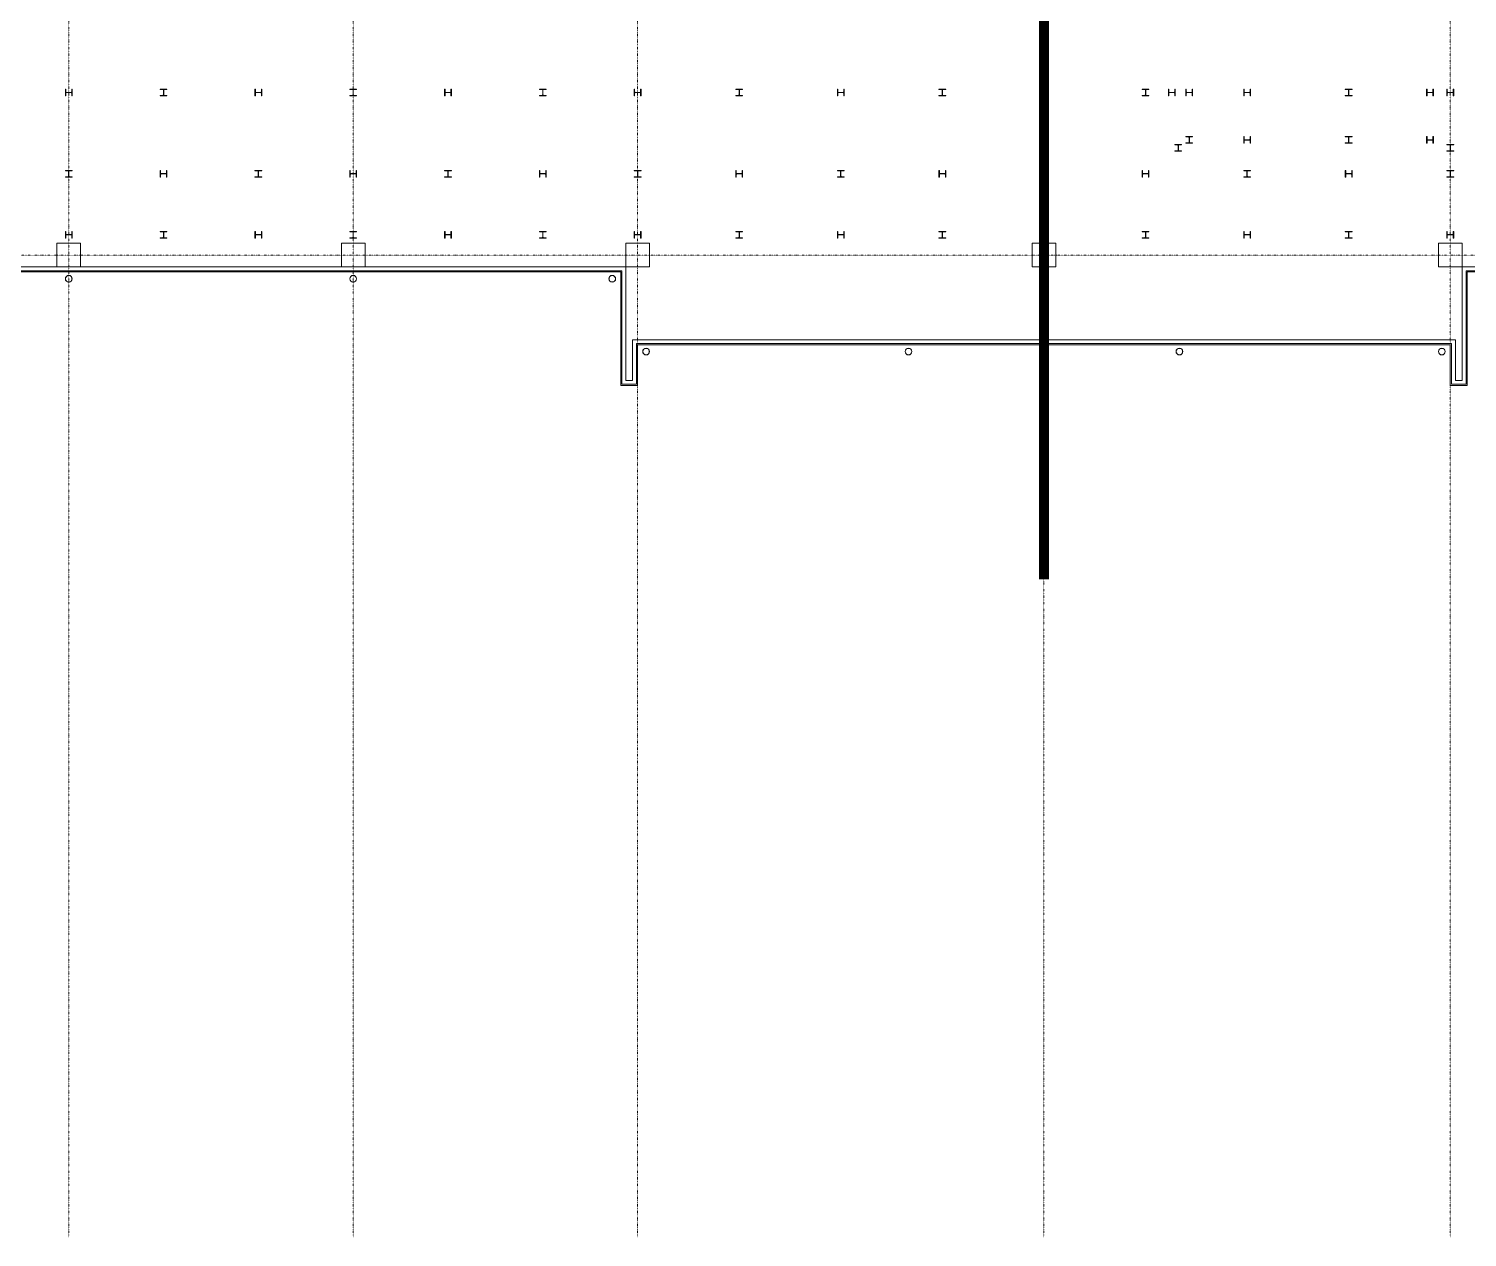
# Model space of a CAD drawing. Extents: x -32000 to 290600, y -111057 to 131250.
# Drawn here: x 109219 to 151700, y -29000 to 6681 of the extents above; entities that cross this region are included whole.
import ezdxf

# ---------------------------------------------------------------- set-up
doc = ezdxf.new("R2010")
doc.units = 0
doc.header["$LTSCALE"] = 5
doc.linetypes.add('DIVIDE', pattern=[1.25, 0.5, -0.25, 0, -0.25, 0, -0.25])
doc.linetypes.add('H12PL2$0$JJP_三點線', pattern=[0.9, 0.3, -0.15, 0, -0.15, 0, -0.15, 0, -0.15])
for name, color, linetype in [('area code', 5, 'Continuous'), ('H12PL2$0$A-OBJE-MEP', 252, 'Continuous'), ('H12PL2$0$A-WALL-EX', 252, 'Continuous'), ('H12PL2$0$S-COL', 252, 'Continuous'), ('H12PL2$0$S-GRID', 252, 'Continuous')]:
    doc.layers.add(name, color=color, linetype=linetype)

# ---------------------------------------------------------------- blocks, each defined once
blk = doc.blocks.new('H12PL2')
at = {"layer": 'H12PL2$0$A-OBJE-MEP', "lineweight": 0, "flags": 128}
for points in [[(110495, -700, 1), (110305, -700, 1)], [(118895, -700, 1), (118705, -700, 1)], [(126545, -700, 1), (126355, -700, 1)], [(127545, -2850, 1), (127355, -2850, 1)], [(135295, -2850, 1), (135105, -2850, 1)], [(143295, -2850, 1), (143105, -2850, 1)], [(151045, -2850, 1), (150855, -2850, 1)]]:
    blk.add_lwpolyline(points, format="xyb", close=True, dxfattribs=at)
at = {"layer": 'H12PL2$0$A-OBJE-MEP', "lineweight": 0}
for centre in [(110400, -700), (118800, -700), (126450, -700), (127450, -2850), (135200, -2850), (143200, -2850), (150950, -2850)]:
    blk.add_circle(centre, 100, dxfattribs=at)
at = {"layer": 'H12PL2$0$A-WALL-EX', "lineweight": 0}
for p, q in [((126700, -465), (77050, -465)), ((126735, -465), (126700, -465)), ((126735, -465), (126700, -465)), ((126735, -500), (126735, -465)), ((126735, -3815), (126735, -500)), ((151700, -465), (151665, -465)), ((151700, -465), (151665, -465)), ((151665, -465), (151665, -500)), ((151665, -500), (151665, -3700)), ((176150, -465), (151700, -465)), ((127165, -2615), (127165, -2650)), ((127165, -2615), (127165, -2650)), ((127200, -2615), (127165, -2615)), ((127165, -2650), (127165, -3815)), ((151200, -2615), (127200, -2615)), ((151235, -2615), (151200, -2615)), ((151235, -2650), (151235, -2615)), ((151235, -2650), (151235, -2615)), ((151235, -3815), (151235, -2650)), ((126735, -3815), (126850, -3815)), ((126735, -3815), (126850, -3815)), ((127050, -3815), (126850, -3815)), ((127050, -3815), (127165, -3815)), ((127050, -3815), (127165, -3815)), ((151235, -3815), (151350, -3815)), ((151235, -3815), (151350, -3815)), ((151665, -3815), (151350, -3815)), ((151665, -3815), (151665, -3700)), ((151665, -3815), (151665, -3700))]:
    blk.add_line(p, q, dxfattribs=at)
at = {"layer": 'H12PL2$0$A-WALL-EX', "lineweight": 0, "flags": 128}
for points in [[(126735, -350), (77050, -350)], [(126850, -350), (126735, -350)], [(126850, -3700), (126850, -350)], [(151550, -350), (151665, -350)], [(151550, -350), (151550, -3700)], [(176150, -350), (151665, -350)], [(77050, -500), (126700, -500)], [(77050, -500), (126700, -500)], [(77050, -500), (126700, -500)], [(77050, -500), (126700, -500)], [(126700, -500), (126700, -3850)], [(151700, -500), (176150, -500)], [(151700, -3815), (151700, -500)], [(127050, -2500), (127050, -2615)], [(151350, -2500), (127050, -2500)], [(151350, -2500), (151350, -2615)], [(127050, -2615), (127050, -3700)], [(151200, -2650), (127200, -2650)], [(151200, -2650), (127200, -2650)], [(151200, -2650), (127200, -2650)], [(127200, -3850), (127200, -2650)], [(127200, -2650), (151200, -2650)], [(151200, -2650), (151200, -3850)], [(151350, -3700), (151350, -2615)], [(127050, -3700), (126850, -3700)], [(151550, -3700), (151350, -3700)], [(151700, -3850), (151700, -3815)], [(126700, -3850), (126735, -3850)], [(126735, -3850), (127165, -3850)], [(127200, -3850), (127165, -3850)], [(151200, -3850), (151235, -3850)], [(151235, -3850), (151700, -3850)]]:
    blk.add_lwpolyline(points, dxfattribs=at)
at = {"layer": 'H12PL2$0$S-COL', "lineweight": 0, "flags": 128}
for points in [[(110500, 4900), (110488, 4900), (110488, 4817, -0.41421356), (110475, 4804), (110325, 4804, -0.41421356), (110312, 4817), (110312, 4900), (110300, 4900), (110300, 4700), (110312, 4700), (110312, 4783, -0.41421356), (110325, 4796), (110475, 4796, -0.41421356), (110488, 4783), (110488, 4700), (110500, 4700)], [(113300, 4700), (113300, 4712), (113217, 4712, -0.41421356), (113204, 4725), (113204, 4875, -0.41421356), (113217, 4888), (113300, 4888), (113300, 4900), (113100, 4900), (113100, 4888), (113183, 4888, -0.41421356), (113196, 4875), (113196, 4725, -0.41421356), (113183, 4712), (113100, 4712), (113100, 4700)], [(116100, 4900), (116088, 4900), (116088, 4817, -0.41421356), (116075, 4804), (115925, 4804, -0.41421356), (115912, 4817), (115912, 4900), (115900, 4900), (115900, 4700), (115912, 4700), (115912, 4783, -0.41421356), (115925, 4796), (116075, 4796, -0.41421356), (116088, 4783), (116088, 4700), (116100, 4700)], [(118900, 4700), (118900, 4712), (118817, 4712, -0.41421356), (118804, 4725), (118804, 4875, -0.41421356), (118817, 4888), (118900, 4888), (118900, 4900), (118700, 4900), (118700, 4888), (118783, 4888, -0.41421356), (118796, 4875), (118796, 4725, -0.41421356), (118783, 4712), (118700, 4712), (118700, 4700)], [(121700, 4900), (121688, 4900), (121688, 4817, -0.41421356), (121675, 4804), (121525, 4804, -0.41421356), (121512, 4817), (121512, 4900), (121500, 4900), (121500, 4700), (121512, 4700), (121512, 4783, -0.41421356), (121525, 4796), (121675, 4796, -0.41421356), (121688, 4783), (121688, 4700), (121700, 4700)], [(124500, 4700), (124500, 4712), (124417, 4712, -0.41421356), (124404, 4725), (124404, 4875, -0.41421356), (124417, 4888), (124500, 4888), (124500, 4900), (124300, 4900), (124300, 4888), (124383, 4888, -0.41421356), (124396, 4875), (124396, 4725, -0.41421356), (124383, 4712), (124300, 4712), (124300, 4700)], [(127300, 4900), (127288, 4900), (127288, 4817, -0.41421356), (127275, 4804), (127125, 4804, -0.41421356), (127112, 4817), (127112, 4900), (127100, 4900), (127100, 4700), (127112, 4700), (127112, 4783, -0.41421356), (127125, 4796), (127275, 4796, -0.41421356), (127288, 4783), (127288, 4700), (127300, 4700)], [(130300, 4700), (130300, 4712), (130217, 4712, -0.41421356), (130204, 4725), (130204, 4875, -0.41421356), (130217, 4888), (130300, 4888), (130300, 4900), (130100, 4900), (130100, 4888), (130183, 4888, -0.41421356), (130196, 4875), (130196, 4725, -0.41421356), (130183, 4712), (130100, 4712), (130100, 4700)], [(133300, 4900), (133288, 4900), (133288, 4817, -0.41421356), (133275, 4804), (133125, 4804, -0.41421356), (133112, 4817), (133112, 4900), (133100, 4900), (133100, 4700), (133112, 4700), (133112, 4783, -0.41421356), (133125, 4796), (133275, 4796, -0.41421356), (133288, 4783), (133288, 4700), (133300, 4700)], [(136300, 4700), (136300, 4712), (136217, 4712, -0.41421356), (136204, 4725), (136204, 4875, -0.41421356), (136217, 4888), (136300, 4888), (136300, 4900), (136100, 4900), (136100, 4888), (136183, 4888, -0.41421356), (136196, 4875), (136196, 4725, -0.41421356), (136183, 4712), (136100, 4712), (136100, 4700)], [(139300, 4900), (139288, 4900), (139288, 4817, -0.41421356), (139275, 4804), (139125, 4804, -0.41421356), (139112, 4817), (139112, 4900), (139100, 4900), (139100, 4700), (139112, 4700), (139112, 4783, -0.41421356), (139125, 4796), (139275, 4796, -0.41421356), (139288, 4783), (139288, 4700), (139300, 4700)], [(142100, 4700), (142100, 4712), (142183, 4712, 0.41421356), (142196, 4725), (142196, 4875, 0.41421356), (142183, 4888), (142100, 4888), (142100, 4900), (142300, 4900), (142300, 4888), (142217, 4888, 0.41421356), (142204, 4875), (142204, 4725, 0.41421356), (142217, 4712), (142300, 4712), (142300, 4700)], [(142875, 4900), (142887, 4900), (142887, 4817, 0.41421356), (142900, 4804), (143050, 4804, 0.41421356), (143063, 4817), (143063, 4900), (143075, 4900), (143075, 4700), (143063, 4700), (143063, 4783, 0.41421356), (143050, 4796), (142900, 4796, 0.41421356), (142887, 4783), (142887, 4700), (142875, 4700)], [(143390, 4900), (143402, 4900), (143402, 4817, 0.41421356), (143415, 4804), (143565, 4804, 0.41421356), (143578, 4817), (143578, 4900), (143590, 4900), (143590, 4700), (143578, 4700), (143578, 4783, 0.41421356), (143565, 4796), (143415, 4796, 0.41421356), (143402, 4783), (143402, 4700), (143390, 4700)], [(145100, 4900), (145112, 4900), (145112, 4817, 0.41421356), (145125, 4804), (145275, 4804, 0.41421356), (145288, 4817), (145288, 4900), (145300, 4900), (145300, 4700), (145288, 4700), (145288, 4783, 0.41421356), (145275, 4796), (145125, 4796, 0.41421356), (145112, 4783), (145112, 4700), (145100, 4700)], [(148100, 4700), (148100, 4712), (148183, 4712, 0.41421356), (148196, 4725), (148196, 4875, 0.41421356), (148183, 4888), (148100, 4888), (148100, 4900), (148300, 4900), (148300, 4888), (148217, 4888, 0.41421356), (148204, 4875), (148204, 4725, 0.41421356), (148217, 4712), (148300, 4712), (148300, 4700)], [(150500, 4900), (150512, 4900), (150512, 4817, 0.41421356), (150525, 4804), (150675, 4804, 0.41421356), (150688, 4817), (150688, 4900), (150700, 4900), (150700, 4700), (150688, 4700), (150688, 4783, 0.41421356), (150675, 4796), (150525, 4796, 0.41421356), (150512, 4783), (150512, 4700), (150500, 4700)], [(151100, 4900), (151112, 4900), (151112, 4817, 0.41421356), (151125, 4804), (151275, 4804, 0.41421356), (151288, 4817), (151288, 4900), (151300, 4900), (151300, 4700), (151288, 4700), (151288, 4783, 0.41421356), (151275, 4796), (151125, 4796, 0.41421356), (151112, 4783), (151112, 4700), (151100, 4700)], [(143390, 3300), (143390, 3312), (143473, 3312, 0.41421356), (143486, 3325), (143486, 3475, 0.41421356), (143473, 3488), (143390, 3488), (143390, 3500), (143590, 3500), (143590, 3488), (143507, 3488, 0.41421356), (143494, 3475), (143494, 3325, 0.41421356), (143507, 3312), (143590, 3312), (143590, 3300)], [(145100, 3500), (145112, 3500), (145112, 3417, 0.41421356), (145125, 3404), (145275, 3404, 0.41421356), (145288, 3417), (145288, 3500), (145300, 3500), (145300, 3300), (145288, 3300), (145288, 3383, 0.41421356), (145275, 3396), (145125, 3396, 0.41421356), (145112, 3383), (145112, 3300), (145100, 3300)], [(148100, 3300), (148100, 3312), (148183, 3312, 0.41421356), (148196, 3325), (148196, 3475, 0.41421356), (148183, 3488), (148100, 3488), (148100, 3500), (148300, 3500), (148300, 3488), (148217, 3488, 0.41421356), (148204, 3475), (148204, 3325, 0.41421356), (148217, 3312), (148300, 3312), (148300, 3300)], [(150500, 3500), (150512, 3500), (150512, 3417, 0.41421356), (150525, 3404), (150675, 3404, 0.41421356), (150688, 3417), (150688, 3500), (150700, 3500), (150700, 3300), (150688, 3300), (150688, 3383, 0.41421356), (150675, 3396), (150525, 3396, 0.41421356), (150512, 3383), (150512, 3300), (150500, 3300)], [(143065, 3065), (143065, 3077), (143148, 3077, 0.41421356), (143161, 3090), (143161, 3240, 0.41421356), (143148, 3253), (143065, 3253), (143065, 3265), (143265, 3265), (143265, 3253), (143182, 3253, 0.41421356), (143169, 3240), (143169, 3090, 0.41421356), (143182, 3077), (143265, 3077), (143265, 3065)], [(151100, 3065), (151100, 3077), (151183, 3077, 0.41421356), (151196, 3090), (151196, 3240, 0.41421356), (151183, 3253), (151100, 3253), (151100, 3265), (151300, 3265), (151300, 3253), (151217, 3253, 0.41421356), (151204, 3240), (151204, 3090, 0.41421356), (151217, 3077), (151300, 3077), (151300, 3065)], [(110500, 2300), (110500, 2312), (110417, 2312, -0.41421356), (110404, 2325), (110404, 2475, -0.41421356), (110417, 2488), (110500, 2488), (110500, 2500), (110300, 2500), (110300, 2488), (110383, 2488, -0.41421356), (110396, 2475), (110396, 2325, -0.41421356), (110383, 2312), (110300, 2312), (110300, 2300)], [(113300, 2500), (113288, 2500), (113288, 2417, -0.41421356), (113275, 2404), (113125, 2404, -0.41421356), (113112, 2417), (113112, 2500), (113100, 2500), (113100, 2300), (113112, 2300), (113112, 2383, -0.41421356), (113125, 2396), (113275, 2396, -0.41421356), (113288, 2383), (113288, 2300), (113300, 2300)], [(116100, 2300), (116100, 2312), (116017, 2312, -0.41421356), (116004, 2325), (116004, 2475, -0.41421356), (116017, 2488), (116100, 2488), (116100, 2500), (115900, 2500), (115900, 2488), (115983, 2488, -0.41421356), (115996, 2475), (115996, 2325, -0.41421356), (115983, 2312), (115900, 2312), (115900, 2300)], [(118900, 2500), (118888, 2500), (118888, 2417, -0.41421356), (118875, 2404), (118725, 2404, -0.41421356), (118712, 2417), (118712, 2500), (118700, 2500), (118700, 2300), (118712, 2300), (118712, 2383, -0.41421356), (118725, 2396), (118875, 2396, -0.41421356), (118888, 2383), (118888, 2300), (118900, 2300)], [(121700, 2300), (121700, 2312), (121617, 2312, -0.41421356), (121604, 2325), (121604, 2475, -0.41421356), (121617, 2488), (121700, 2488), (121700, 2500), (121500, 2500), (121500, 2488), (121583, 2488, -0.41421356), (121596, 2475), (121596, 2325, -0.41421356), (121583, 2312), (121500, 2312), (121500, 2300)], [(124500, 2500), (124488, 2500), (124488, 2417, -0.41421356), (124475, 2404), (124325, 2404, -0.41421356), (124312, 2417), (124312, 2500), (124300, 2500), (124300, 2300), (124312, 2300), (124312, 2383, -0.41421356), (124325, 2396), (124475, 2396, -0.41421356), (124488, 2383), (124488, 2300), (124500, 2300)], [(127300, 2300), (127300, 2312), (127217, 2312, -0.41421356), (127204, 2325), (127204, 2475, -0.41421356), (127217, 2488), (127300, 2488), (127300, 2500), (127100, 2500), (127100, 2488), (127183, 2488, -0.41421356), (127196, 2475), (127196, 2325, -0.41421356), (127183, 2312), (127100, 2312), (127100, 2300)], [(130300, 2500), (130288, 2500), (130288, 2417, -0.41421356), (130275, 2404), (130125, 2404, -0.41421356), (130112, 2417), (130112, 2500), (130100, 2500), (130100, 2300), (130112, 2300), (130112, 2383, -0.41421356), (130125, 2396), (130275, 2396, -0.41421356), (130288, 2383), (130288, 2300), (130300, 2300)], [(133300, 2300), (133300, 2312), (133217, 2312, -0.41421356), (133204, 2325), (133204, 2475, -0.41421356), (133217, 2488), (133300, 2488), (133300, 2500), (133100, 2500), (133100, 2488), (133183, 2488, -0.41421356), (133196, 2475), (133196, 2325, -0.41421356), (133183, 2312), (133100, 2312), (133100, 2300)], [(136300, 2500), (136288, 2500), (136288, 2417, -0.41421356), (136275, 2404), (136125, 2404, -0.41421356), (136112, 2417), (136112, 2500), (136100, 2500), (136100, 2300), (136112, 2300), (136112, 2383, -0.41421356), (136125, 2396), (136275, 2396, -0.41421356), (136288, 2383), (136288, 2300), (136300, 2300)], [(139300, 2300), (139300, 2312), (139217, 2312, -0.41421356), (139204, 2325), (139204, 2475, -0.41421356), (139217, 2488), (139300, 2488), (139300, 2500), (139100, 2500), (139100, 2488), (139183, 2488, -0.41421356), (139196, 2475), (139196, 2325, -0.41421356), (139183, 2312), (139100, 2312), (139100, 2300)], [(142100, 2500), (142112, 2500), (142112, 2417, 0.41421356), (142125, 2404), (142275, 2404, 0.41421356), (142288, 2417), (142288, 2500), (142300, 2500), (142300, 2300), (142288, 2300), (142288, 2383, 0.41421356), (142275, 2396), (142125, 2396, 0.41421356), (142112, 2383), (142112, 2300), (142100, 2300)], [(145100, 2300), (145100, 2312), (145183, 2312, 0.41421356), (145196, 2325), (145196, 2475, 0.41421356), (145183, 2488), (145100, 2488), (145100, 2500), (145300, 2500), (145300, 2488), (145217, 2488, 0.41421356), (145204, 2475), (145204, 2325, 0.41421356), (145217, 2312), (145300, 2312), (145300, 2300)], [(148100, 2500), (148112, 2500), (148112, 2417, 0.41421356), (148125, 2404), (148275, 2404, 0.41421356), (148288, 2417), (148288, 2500), (148300, 2500), (148300, 2300), (148288, 2300), (148288, 2383, 0.41421356), (148275, 2396), (148125, 2396, 0.41421356), (148112, 2383), (148112, 2300), (148100, 2300)], [(151100, 2300), (151100, 2312), (151183, 2312, 0.41421356), (151196, 2325), (151196, 2475, 0.41421356), (151183, 2488), (151100, 2488), (151100, 2500), (151300, 2500), (151300, 2488), (151217, 2488, 0.41421356), (151204, 2475), (151204, 2325, 0.41421356), (151217, 2312), (151300, 2312), (151300, 2300)], [(110500, 700), (110488, 700), (110488, 617, -0.41421356), (110475, 604), (110325, 604, -0.41421356), (110312, 617), (110312, 700), (110300, 700), (110300, 500), (110312, 500), (110312, 583, -0.41421356), (110325, 596), (110475, 596, -0.41421356), (110488, 583), (110488, 500), (110500, 500)], [(113300, 500), (113300, 512), (113217, 512, -0.41421356), (113204, 525), (113204, 675, -0.41421356), (113217, 688), (113300, 688), (113300, 700), (113100, 700), (113100, 688), (113183, 688, -0.41421356), (113196, 675), (113196, 525, -0.41421356), (113183, 512), (113100, 512), (113100, 500)], [(116100, 700), (116088, 700), (116088, 617, -0.41421356), (116075, 604), (115925, 604, -0.41421356), (115912, 617), (115912, 700), (115900, 700), (115900, 500), (115912, 500), (115912, 583, -0.41421356), (115925, 596), (116075, 596, -0.41421356), (116088, 583), (116088, 500), (116100, 500)], [(118900, 500), (118900, 512), (118817, 512, -0.41421356), (118804, 525), (118804, 675, -0.41421356), (118817, 688), (118900, 688), (118900, 700), (118700, 700), (118700, 688), (118783, 688, -0.41421356), (118796, 675), (118796, 525, -0.41421356), (118783, 512), (118700, 512), (118700, 500)], [(121700, 700), (121688, 700), (121688, 617, -0.41421356), (121675, 604), (121525, 604, -0.41421356), (121512, 617), (121512, 700), (121500, 700), (121500, 500), (121512, 500), (121512, 583, -0.41421356), (121525, 596), (121675, 596, -0.41421356), (121688, 583), (121688, 500), (121700, 500)], [(124500, 500), (124500, 512), (124417, 512, -0.41421356), (124404, 525), (124404, 675, -0.41421356), (124417, 688), (124500, 688), (124500, 700), (124300, 700), (124300, 688), (124383, 688, -0.41421356), (124396, 675), (124396, 525, -0.41421356), (124383, 512), (124300, 512), (124300, 500)], [(127300, 700), (127288, 700), (127288, 617, -0.41421356), (127275, 604), (127125, 604, -0.41421356), (127112, 617), (127112, 700), (127100, 700), (127100, 500), (127112, 500), (127112, 583, -0.41421356), (127125, 596), (127275, 596, -0.41421356), (127288, 583), (127288, 500), (127300, 500)], [(130300, 500), (130300, 512), (130217, 512, -0.41421356), (130204, 525), (130204, 675, -0.41421356), (130217, 688), (130300, 688), (130300, 700), (130100, 700), (130100, 688), (130183, 688, -0.41421356), (130196, 675), (130196, 525, -0.41421356), (130183, 512), (130100, 512), (130100, 500)], [(133300, 700), (133288, 700), (133288, 617, -0.41421356), (133275, 604), (133125, 604, -0.41421356), (133112, 617), (133112, 700), (133100, 700), (133100, 500), (133112, 500), (133112, 583, -0.41421356), (133125, 596), (133275, 596, -0.41421356), (133288, 583), (133288, 500), (133300, 500)], [(136300, 500), (136300, 512), (136217, 512, -0.41421356), (136204, 525), (136204, 675, -0.41421356), (136217, 688), (136300, 688), (136300, 700), (136100, 700), (136100, 688), (136183, 688, -0.41421356), (136196, 675), (136196, 525, -0.41421356), (136183, 512), (136100, 512), (136100, 500)], [(139300, 700), (139288, 700), (139288, 617, -0.41421356), (139275, 604), (139125, 604, -0.41421356), (139112, 617), (139112, 700), (139100, 700), (139100, 500), (139112, 500), (139112, 583, -0.41421356), (139125, 596), (139275, 596, -0.41421356), (139288, 583), (139288, 500), (139300, 500)], [(142100, 500), (142100, 512), (142183, 512, 0.41421356), (142196, 525), (142196, 675, 0.41421356), (142183, 688), (142100, 688), (142100, 700), (142300, 700), (142300, 688), (142217, 688, 0.41421356), (142204, 675), (142204, 525, 0.41421356), (142217, 512), (142300, 512), (142300, 500)], [(145100, 700), (145112, 700), (145112, 617, 0.41421356), (145125, 604), (145275, 604, 0.41421356), (145288, 617), (145288, 700), (145300, 700), (145300, 500), (145288, 500), (145288, 583, 0.41421356), (145275, 596), (145125, 596, 0.41421356), (145112, 583), (145112, 500), (145100, 500)], [(148100, 500), (148100, 512), (148183, 512, 0.41421356), (148196, 525), (148196, 675, 0.41421356), (148183, 688), (148100, 688), (148100, 700), (148300, 700), (148300, 688), (148217, 688, 0.41421356), (148204, 675), (148204, 525, 0.41421356), (148217, 512), (148300, 512), (148300, 500)], [(151100, 700), (151112, 700), (151112, 617, 0.41421356), (151125, 604), (151275, 604, 0.41421356), (151288, 617), (151288, 700), (151300, 700), (151300, 500), (151288, 500), (151288, 583, 0.41421356), (151275, 596), (151125, 596, 0.41421356), (151112, 583), (151112, 500), (151100, 500)]]:
    blk.add_lwpolyline(points, format="xyb", close=True, dxfattribs=at)
for points in [[(110750, -350), (110750, 350), (110050, 350), (110050, -350)], [(119150, -350), (119150, 350), (118450, 350), (118450, -350)]]:
    blk.add_lwpolyline(points, dxfattribs=at)
for points in [[(126850, -350), (127550, -350), (127550, 350), (126850, 350)], [(138850, -350), (139550, -350), (139550, 350), (138850, 350)], [(150850, 350), (150850, -350), (151550, -350), (151550, 350)]]:
    blk.add_lwpolyline(points, close=True, dxfattribs=at)
at = {"layer": 'H12PL2$0$S-GRID', "linetype": 'H12PL2$0$JJP_三點線', "lineweight": 0}
for p, q in [((110400, 128250), (110400, -28000)), ((118800, 128250), (118800, -28000)), ((127200, 128250), (127200, -28000)), ((139200, 128250), (139200, -28000)), ((151200, 128250), (151200, -28000)), ((-29000, 0), (289600, 0)), ((110400, -28000), (110400, -29000)), ((118800, -28000), (118800, -29000)), ((127200, -28000), (127200, -29000)), ((139200, -28000), (139200, -29000)), ((151200, -28000), (151200, -29000))]:
    blk.add_line(p, q, dxfattribs=at)

msp = doc.modelspace()

# ---------------------------------------------------------------- block references
msp.add_blockref('H12PL2', (0, 0))

# ---------------------------------------------------------------- next in the draw order: linework, layer by layer
at = {"layer": 'area code', "color": 5, "linetype": 'DIVIDE', "const_width": 300}
msp.add_lwpolyline([(139200, 103179), (139200, -9579)], dxfattribs=at)

doc.saveas('drawing.dxf')
